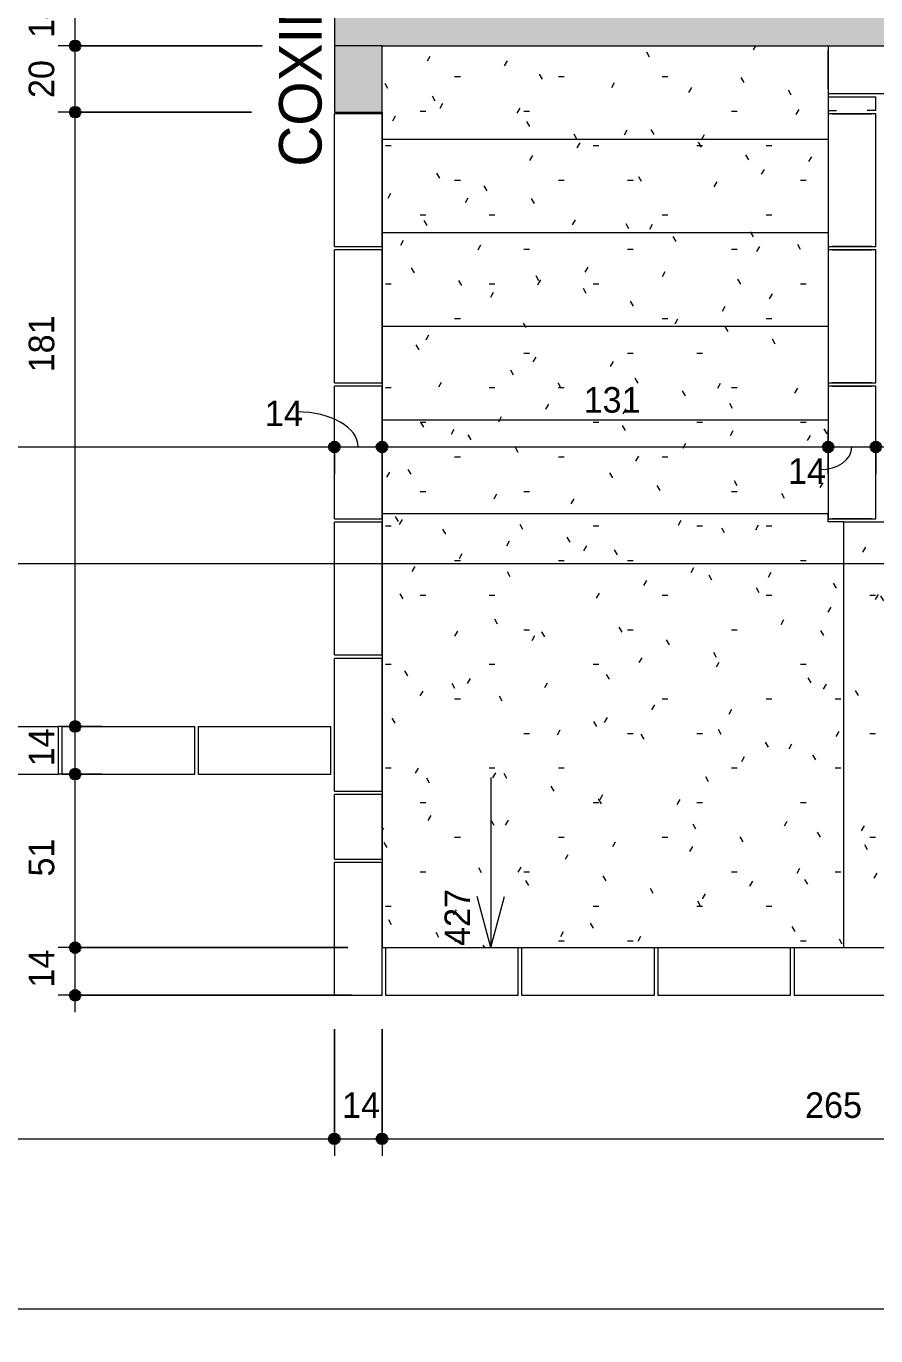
# Model space of a CAD drawing. Header units: centimetres. Extents: x 170 to 15941, y -2277 to 8860.
# Drawn here: x 7135 to 7384.5, y -674.8 to -290 of the extents above; entities that cross this region are included whole.
import ezdxf

# ---------------------------------------------------------------- set-up
doc = ezdxf.new("R2010")
doc.units = ezdxf.units.CM
doc.linetypes.add('Projeção', pattern=[0.396875, 0.238125, -0.15875])
for name, color, linetype, lineweight, true_color in [('A-ANNO-DIMS-1', 1, 'Continuous', 9, 0xff0000), ('A-DETL-GENF-1', 8, 'Continuous', 9, 0x808080), ('A-DETL-GENF-2', 9, 'Continuous', 9, 0xc0c0c0)]:
    doc.layers.add(name, color=color, linetype=linetype, lineweight=lineweight, true_color=true_color)
for name, color, linetype, lineweight in [('A-ANNO-DIMS-50', 7, 'Continuous', 9), ('A-DETL-THIN', 7, 'Continuous', 9), ('G-ANNO-SYMB', 7, 'Continuous', 9), ('G-ANNO-TEXT', 7, 'Continuous', 9), ('S-BEAM', 7, 'Continuous', 9), ('S-BEAM-1', 7, 'Continuous', 13), ('S-STRS', 7, 'Continuous', 9), ('S-STRS-1', 7, 'Projeção', 9)]:
    doc.layers.add(name, color=color, linetype=linetype, lineweight=lineweight)
doc.styles.add('Bahnschrift_2', font='', dxfattribs={"height": 12.5})
doc.styles.add('Bahnschrift_7', font='', dxfattribs={"height": 7.5})
doc.styles.get('Bahnschrift_2').set_extended_font_data('Bahnschrift')
doc.styles.get('Bahnschrift_7').set_extended_font_data('Bahnschrift')
doc.dimstyles.new('COTA_ACUMULADA_1', dxfattribs={"dimscale": 30.48, "dimtxt": 8.33133, "dimasz": 0.049213, "dimexe": 0, "dimexo": 0.0625, "dimgap": 0.131234, "dimtad": 0, "dimjust": 2, "dimdec": 0, "dimzin": 0, "dimdsep": 46, "dimtxsty": 'Bahnschrift_7', "dimblk1": 'NONE', "dimblk2": 'OPEN30', "dimsah": 1, "dimcen": 0.09, "dimse1": 1, "dimsd1": 1, "dimazin": 0, "dimtfac": 1, "dimtdec": 4, "dimtix": 1, "dimtmove": 2, "dimatfit": 3, "dimfxl": 0, "dimfxlon": 1, "dimtvp": 1, "dimtolj": 1, "dimtzin": 0, "dimarcsym": 2})
doc.dimstyles.new('COTA_LINEAR', dxfattribs={"dimscale": 30.48, "dimtxt": 8.33133, "dimasz": 0.393701, "dimexe": 0.164042, "dimexo": 0.328084, "dimgap": 0.131234, "dimtad": 1, "dimdec": 0, "dimzin": 0, "dimdsep": 46, "dimtxsty": 'Bahnschrift_7', "dimblk1": 'DOTSMALL', "dimblk2": 'DOTSMALL', "dimsah": 1, "dimcen": 0.09, "dimdle": 0.164042, "dimazin": 0, "dimtfac": 1, "dimtdec": 4, "dimtix": 1, "dimtmove": 0, "dimatfit": 3, "dimfxl": 1, "dimtvp": 1, "dimtolj": 1, "dimtzin": 0, "dimarcsym": 2})
doc.dimstyles.new('COTA_LINEAR_1', dxfattribs={"dimscale": 30.48, "dimtxt": 8.33133, "dimasz": 0.393701, "dimexe": 0.164042, "dimexo": 0.328084, "dimgap": 0.131234, "dimtad": 1, "dimdec": 0, "dimzin": 0, "dimdsep": 46, "dimtxsty": 'Bahnschrift_7', "dimblk1": 'DOTSMALL', "dimblk2": 'DOTSMALL', "dimsah": 1, "dimcen": 0.09, "dimdle": 0.164042, "dimazin": 0, "dimtfac": 1, "dimtdec": 4, "dimtix": 1, "dimtmove": 1, "dimatfit": 3, "dimfxl": 1, "dimtvp": 1, "dimtolj": 1, "dimtzin": 0, "dimarcsym": 2})
doc.dimstyles.new('COTA_LINEAR_2', dxfattribs={"dimscale": 30.48, "dimtxt": 8.33133, "dimasz": 0.393701, "dimexe": 0.164042, "dimexo": 0.328084, "dimgap": 0.131234, "dimtad": 1, "dimdec": 0, "dimzin": 0, "dimdsep": 46, "dimtxsty": 'Bahnschrift_7', "dimblk1": 'DOTSMALL', "dimblk2": 'DOTSMALL', "dimsah": 1, "dimcen": 0.09, "dimdle": 0.164042, "dimazin": 0, "dimtfac": 1, "dimtdec": 4, "dimtix": 1, "dimtmove": 2, "dimatfit": 3, "dimfxl": 1, "dimtvp": 1, "dimtolj": 1, "dimtzin": 0, "dimarcsym": 2})
pattern_1 = [(0, (7138.892, 0), (40.64, 10.16), [1.676, -28.804, 1.676, -28.804, -162.56]), (0, (7138.892, 0), (40.64, 10.16), [-60.96, 1.676, -59.284, 1.676, -28.804, -71.12]), (0, (7138.892, 0), (40.64, 10.16), [-152.4, 1.676, -18.644, 1.676, -49.124]), (120, (7154.132, 5.08), (-29.11882, 30.11527), [1.676, -28.804, 1.676, -28.804, -162.56]), (120, (7154.132, 5.08), (-29.11882, 30.11527), [-60.96, 1.676, -59.284, 1.676, -28.804, -71.12]), (120, (7154.132, 5.08), (-29.11882, 30.11527), [-152.4, 1.676, -18.644, 1.676, -49.124]), (240, (7159.212, 25.4), (-11.52118, -40.27527), [1.676, -28.804, 1.676, -28.804, -162.56]), (240, (7159.212, 25.4), (-11.52118, -40.27527), [-60.96, 1.676, -59.284, 1.676, -28.804, -71.12]), (240, (7159.212, 25.4), (-11.52118, -40.27527), [-152.4, 1.676, -18.644, 1.676, -49.124])]

# ---------------------------------------------------------------- blocks, each defined once
blk = doc.blocks.new('LEONE - BLOCO VEDAÇÃO 14X39X19 - LEONE - BLOCO VEDAÇÃO 14X39X19-2827593-FORMA DA COBERTURA')
at = {"layer": 'S-BEAM-1'}
for p, q in [((-19.5, 7), (-19.5, -7)), ((19.5, 7), (-19.5, 7)), ((-19.5, 7), (-19.5, -7)), ((-19.5, -5.75), (-19.5, 5.75)), ((19.5, -7), (19.5, 7)), ((19.5, -7), (19.5, 7)), ((19.5, 5.75), (19.5, -5.75)), ((-19.5, -7), (19.5, -7))]:
    blk.add_line(p, q, dxfattribs=at)
blk = doc.blocks.new('LEONE - BLOCO VEDAÇÃO 14x04x19 - LEONE - BLOCO VEDAÇÃO 14x04x19-2838453-FORMA DA COBERTURA')
at = {"layer": 'S-BEAM-1'}
for p, q in [((1.5, 7), (-2.5, 7)), ((-2.5, -7), (-2.5, 7)), ((1.5, 7), (1.5, 4.5)), ((-2.5, -7), (1.5, -7)), ((1.5, -7), (1.5, -4.5))]:
    blk.add_line(p, q, dxfattribs=at)
blk = doc.blocks.new('LEONE - BLOCO VEDAÇÃO 14X39X19 - LEONE - BLOCO VEDAÇÃO 14X39X19-V6-FORMA DA COBERTURA')
at = {"layer": 'S-BEAM-1'}
for p, q in [((-19.5, 7), (-19.5, -7)), ((-19.5, 7), (-19.5, -7)), ((-19.5, -5.75), (-19.5, 5.75)), ((19.5, -7), (19.5, 7)), ((19.5, -7), (19.5, 7)), ((19.5, 5.75), (19.5, -5.75)), ((-19.5, -7), (19.5, -7))]:
    blk.add_line(p, q, dxfattribs=at)
blk = doc.blocks.new('LEONE - BLOCO CANALETA 14X39X2 - LEONE - BLOCO CANALETA 14X39X19-2679375-FORMA DA COBERTURA')
at = {"layer": 'S-BEAM-1'}
for p, q in [((-19.5, 7), (19.5, 7)), ((-19.5, 7), (-19.5, -7)), ((19.5, -7), (19.5, 7)), ((-19.5, -7), (19.5, -7))]:
    blk.add_line(p, q, dxfattribs=at)
blk = doc.blocks.new('LEONE - BLOCO CANALETA 14X19X19 - LEONE - BLOCO CANALETA 14X19X19-561206-FORMA DA COBERTURA')
at = {"layer": 'S-BEAM-1'}
for p, q in [((-9.5, 7), (9.5, 7)), ((-9.5, 7), (-9.5, -7)), ((9.5, -7), (9.5, 7)), ((-9.5, -7), (9.5, -7))]:
    blk.add_line(p, q, dxfattribs=at)
blk = doc.blocks.new('LEONE - BLOCO CANALETA 14X39X1 - LEONE - BLOCO CANALETA 14X39X19-2457813-FORMA DA COBERTURA')
at = {"layer": 'S-BEAM-1'}
for p, q in [((-19.5, 7), (19.5, 7)), ((-19.5, 7), (-19.5, -7)), ((19.5, -7), (19.5, 7)), ((-19.5, -7), (19.5, -7))]:
    blk.add_line(p, q, dxfattribs=at)
blk = doc.blocks.new('DIMBLOCK44-FORMA DA COBERTURA')
at = {"layer": 'A-ANNO-DIMS-50', "lineweight": 35, "true_color": 0xff0000}
h = blk.add_hatch(color=1, dxfattribs=at)
edge = h.paths.add_edge_path()
edge.add_arc((6984.52, -616.94), 1.5, 0, 360)
h = blk.add_hatch(color=1, dxfattribs=at)
edge = h.paths.add_edge_path()
edge.add_arc((7225.52, -616.94), 1.5, 0, 360)
at = {"layer": 'A-ANNO-DIMS-50', "color": 1, "true_color": 0xff0000}
for p, q in [((6984.52, -504.76), (6984.52, -621.94)), ((6984.52, -616.94), (6984.52, -504.76)), ((7225.52, -584.76), (7225.52, -621.94)), ((7225.52, -616.94), (7225.52, -584.76)), ((6984.52, -616.94), (7225.52, -616.94))]:
    blk.add_line(p, q, dxfattribs=at)
at = {"layer": 'A-ANNO-DIMS-50', "color": 1, "lineweight": 35, "true_color": 0xff0000}
for centre in [(6984.52, -616.94), (7225.52, -616.94)]:
    blk.add_circle(centre, 1.5, dxfattribs=at)
at = {"layer": 'A-ANNO-DIMS-50', "color": 0, "insert": (7097.57, -603.29), "char_height": 7.5, "width": 17.8745, "attachment_point": 1, "line_spacing_factor": 1.009858, "style": 'Bahnschrift_7'}
blk.add_mtext('241', dxfattribs=at)
blk = doc.blocks.new('_DotSmall')
at = {"color": 0, "linetype": 'ByBlock', "const_width": 0.5}
blk.add_lwpolyline([(-0.0625, 0, 1), (0.0625, 0, 1)], format="xyb", close=True, dxfattribs=at)
blk = doc.blocks.new('DIMBLOCK45-FORMA DA COBERTURA')
at = {"layer": 'A-ANNO-DIMS-50', "lineweight": 35, "true_color": 0xff0000}
h = blk.add_hatch(color=1, dxfattribs=at)
edge = h.paths.add_edge_path()
edge.add_arc((7225.52, -616.94), 1.5, 0, 360)
h = blk.add_hatch(color=1, dxfattribs=at)
edge = h.paths.add_edge_path()
edge.add_arc((7239.52, -616.94), 1.5, 0, 360)
at = {"layer": 'A-ANNO-DIMS-50', "color": 1, "true_color": 0xff0000}
for p, q in [((7225.52, -584.76), (7225.52, -621.94)), ((7225.52, -616.94), (7225.52, -584.76)), ((7239.52, -584.76), (7239.52, -621.94)), ((7239.52, -616.94), (7239.52, -584.76)), ((7225.52, -616.94), (7239.52, -616.94))]:
    blk.add_line(p, q, dxfattribs=at)
at = {"layer": 'A-ANNO-DIMS-50', "color": 1, "lineweight": 35, "true_color": 0xff0000}
for centre in [(7225.52, -616.94), (7239.52, -616.94)]:
    blk.add_circle(centre, 1.5, dxfattribs=at)
at = {"layer": 'A-ANNO-DIMS-50', "color": 0, "insert": (7227.79, -603.29), "char_height": 7.5, "width": 11.3609, "attachment_point": 1, "line_spacing_factor": 1.009858, "style": 'Bahnschrift_7'}
blk.add_mtext('14', dxfattribs=at)
blk = doc.blocks.new('DIMBLOCK46-FORMA DA COBERTURA')
at = {"layer": 'A-ANNO-DIMS-50', "lineweight": 35, "true_color": 0xff0000}
h = blk.add_hatch(color=1, dxfattribs=at)
edge = h.paths.add_edge_path()
edge.add_arc((7239.52, -616.94), 1.5, 0, 360)
h = blk.add_hatch(color=1, dxfattribs=at)
edge = h.paths.add_edge_path()
edge.add_arc((7504.52, -616.94), 1.5, 0, 360)
at = {"layer": 'A-ANNO-DIMS-50', "color": 1, "true_color": 0xff0000}
for p, q in [((7239.52, -584.76), (7239.52, -621.94)), ((7239.52, -616.94), (7239.52, -584.76)), ((7504.52, -624.82), (7504.52, -611.94)), ((7239.52, -616.94), (7504.52, -616.94)), ((7504.52, -616.94), (7504.52, -624.82))]:
    blk.add_line(p, q, dxfattribs=at)
at = {"layer": 'A-ANNO-DIMS-50', "color": 1, "lineweight": 35, "true_color": 0xff0000}
for centre in [(7239.52, -616.94), (7504.52, -616.94)]:
    blk.add_circle(centre, 1.5, dxfattribs=at)
at = {"layer": 'A-ANNO-DIMS-50', "color": 0, "insert": (7363.75, -603.29), "char_height": 7.5, "width": 19.8437, "attachment_point": 1, "line_spacing_factor": 1.009858, "style": 'Bahnschrift_7'}
blk.add_mtext('265', dxfattribs=at)
blk = doc.blocks.new('DIMBLOCK54-FORMA DA COBERTURA')
at = {"layer": 'A-ANNO-DIMS-50', "lineweight": 35, "true_color": 0xff0000}
h = blk.add_hatch(color=1, dxfattribs=at)
edge = h.paths.add_edge_path()
edge.add_arc((6625.52, -666.94), 1.5, 0, 360)
h = blk.add_hatch(color=1, dxfattribs=at)
edge = h.paths.add_edge_path()
edge.add_arc((7504.52, -666.94), 1.5, 0, 360)
at = {"layer": 'A-ANNO-DIMS-50', "color": 1, "true_color": 0xff0000}
for p, q in [((6625.52, -674.82), (6625.52, -661.94)), ((7504.52, -674.82), (7504.52, -661.94)), ((6625.52, -666.94), (7504.52, -666.94)), ((6625.52, -666.94), (6625.52, -674.82)), ((7504.52, -666.94), (7504.52, -674.82))]:
    blk.add_line(p, q, dxfattribs=at)
at = {"layer": 'A-ANNO-DIMS-50', "color": 1, "lineweight": 35, "true_color": 0xff0000}
for centre in [(6625.52, -666.94), (7504.52, -666.94)]:
    blk.add_circle(centre, 1.5, dxfattribs=at)
at = {"layer": 'A-ANNO-DIMS-50', "color": 0, "insert": (7056.69, -653.29), "char_height": 7.5, "width": 19.9952, "attachment_point": 1, "line_spacing_factor": 1.009858, "style": 'Bahnschrift_7'}
blk.add_mtext('879', dxfattribs=at)
blk = doc.blocks.new('DIMBLOCK166-FORMA DA COBERTURA')
at = {"layer": 'A-ANNO-DIMS-50', "lineweight": 35, "true_color": 0xff0000}
h = blk.add_hatch(color=1, dxfattribs=at)
edge = h.paths.add_edge_path()
edge.add_arc((6984.52, -413.65), 1.5, 0, 360)
h = blk.add_hatch(color=1, dxfattribs=at)
edge = h.paths.add_edge_path()
edge.add_arc((7225.52, -413.65), 1.5, 0, 360)
at = {"layer": 'A-ANNO-DIMS-50', "color": 1, "true_color": 0xff0000}
for p, q in [((6984.52, -421.53), (6984.52, -408.65)), ((7225.52, -421.53), (7225.52, -408.65)), ((6984.52, -413.65), (7225.52, -413.65)), ((6984.52, -413.65), (6984.52, -421.53)), ((7225.52, -413.65), (7225.52, -421.53))]:
    blk.add_line(p, q, dxfattribs=at)
at = {"layer": 'A-ANNO-DIMS-50', "color": 1, "lineweight": 35, "true_color": 0xff0000}
for centre in [(6984.52, -413.65), (7225.52, -413.65)]:
    blk.add_circle(centre, 1.5, dxfattribs=at)
at = {"layer": 'A-ANNO-DIMS-50', "color": 0, "insert": (7091.98, -400.01), "char_height": 7.5, "width": 17.8745, "attachment_point": 1, "line_spacing_factor": 1.009858, "style": 'Bahnschrift_7'}
blk.add_mtext('241', dxfattribs=at)
blk = doc.blocks.new('DIMBLOCK167-FORMA DA COBERTURA')
at = {"layer": 'A-ANNO-DIMS-50', "lineweight": 35, "true_color": 0xff0000}
h = blk.add_hatch(color=1, dxfattribs=at)
edge = h.paths.add_edge_path()
edge.add_arc((7225.52, -413.65), 1.5, 0, 360)
h = blk.add_hatch(color=1, dxfattribs=at)
edge = h.paths.add_edge_path()
edge.add_arc((7239.52, -413.65), 1.5, 0, 360)
at = {"layer": 'A-ANNO-DIMS-50', "color": 1, "true_color": 0xff0000}
for p, q in [((7225.52, -421.53), (7225.52, -408.65)), ((7239.52, -421.53), (7239.52, -408.65)), ((7225.52, -413.65), (7239.52, -413.65)), ((7225.52, -413.65), (7225.52, -421.53)), ((7239.52, -413.65), (7239.52, -421.53))]:
    blk.add_line(p, q, dxfattribs=at)
at = {"layer": 'A-ANNO-DIMS-50', "color": 1, "lineweight": 35, "true_color": 0xff0000}
for centre in [(7225.52, -413.65), (7239.52, -413.65)]:
    blk.add_circle(centre, 1.5, dxfattribs=at)
at = {"layer": 'A-ANNO-DIMS-50', "color": 1, "true_color": 0xff0000}
blk.add_ellipse((7214.57, -413.65), major_axis=(17.95, 0), ratio=0.574499, start_param=0, end_param=1.570796, dxfattribs=at)
at = {"layer": 'A-ANNO-DIMS-50', "color": 0, "insert": (7205.11, -400.01), "char_height": 7.5, "width": 11.3609, "attachment_point": 1, "line_spacing_factor": 1.009858, "style": 'Bahnschrift_7'}
blk.add_mtext('14', dxfattribs=at)
blk = doc.blocks.new('DIMBLOCK168-FORMA DA COBERTURA')
at = {"layer": 'A-ANNO-DIMS-50', "lineweight": 35, "true_color": 0xff0000}
h = blk.add_hatch(color=1, dxfattribs=at)
edge = h.paths.add_edge_path()
edge.add_arc((7239.52, -413.65), 1.5, 0, 360)
h = blk.add_hatch(color=1, dxfattribs=at)
edge = h.paths.add_edge_path()
edge.add_arc((7370.52, -413.65), 1.5, 0, 360)
at = {"layer": 'A-ANNO-DIMS-50', "color": 1, "true_color": 0xff0000}
for p, q in [((7239.52, -421.53), (7239.52, -408.65)), ((7370.52, -421.53), (7370.52, -408.65)), ((7239.52, -413.65), (7370.52, -413.65)), ((7239.52, -413.65), (7239.52, -421.53)), ((7370.52, -413.65), (7370.52, -421.53))]:
    blk.add_line(p, q, dxfattribs=at)
at = {"layer": 'A-ANNO-DIMS-50', "color": 1, "lineweight": 35, "true_color": 0xff0000}
for centre in [(7239.52, -413.65), (7370.52, -413.65)]:
    blk.add_circle(centre, 1.5, dxfattribs=at)
at = {"layer": 'A-ANNO-DIMS-50', "color": 0, "insert": (7298.71, -396.05), "char_height": 7.5, "width": 15.1479, "attachment_point": 1, "line_spacing_factor": 1.009858, "style": 'Bahnschrift_7'}
blk.add_mtext('131', dxfattribs=at)
blk = doc.blocks.new('DIMBLOCK169-FORMA DA COBERTURA')
at = {"layer": 'A-ANNO-DIMS-50', "lineweight": 35, "true_color": 0xff0000}
h = blk.add_hatch(color=1, dxfattribs=at)
edge = h.paths.add_edge_path()
edge.add_arc((7370.52, -413.65), 1.5, 0, 360)
h = blk.add_hatch(color=1, dxfattribs=at)
edge = h.paths.add_edge_path()
edge.add_arc((7384.52, -413.65), 1.5, 0, 360)
at = {"layer": 'A-ANNO-DIMS-50', "color": 1, "true_color": 0xff0000}
for p, q in [((7370.52, -421.53), (7370.52, -408.65)), ((7384.52, -421.53), (7384.52, -408.65)), ((7370.52, -413.65), (7384.52, -413.65)), ((7370.52, -413.65), (7370.52, -421.53)), ((7384.52, -413.65), (7384.52, -421.53))]:
    blk.add_line(p, q, dxfattribs=at)
at = {"layer": 'A-ANNO-DIMS-50', "color": 1, "lineweight": 35, "true_color": 0xff0000}
for centre in [(7370.52, -413.65), (7384.52, -413.65)]:
    blk.add_circle(centre, 1.5, dxfattribs=at)
at = {"layer": 'A-ANNO-DIMS-50', "color": 1, "true_color": 0xff0000}
blk.add_ellipse((7368.19, -413.65), major_axis=(9.33, 0), ratio=0.713854, start_param=4.712389, end_param=6.283185, dxfattribs=at)
at = {"layer": 'A-ANNO-DIMS-50', "color": 0, "insert": (7358.72, -416.98), "char_height": 7.5, "width": 11.3609, "attachment_point": 1, "line_spacing_factor": 1.009858, "style": 'Bahnschrift_7'}
blk.add_mtext('14', dxfattribs=at)
blk = doc.blocks.new('DIMBLOCK170-FORMA DA COBERTURA')
at = {"layer": 'A-ANNO-DIMS-50', "lineweight": 35, "true_color": 0xff0000}
h = blk.add_hatch(color=1, dxfattribs=at)
edge = h.paths.add_edge_path()
edge.add_arc((7384.52, -413.65), 1.5, 0, 360)
h = blk.add_hatch(color=1, dxfattribs=at)
edge = h.paths.add_edge_path()
edge.add_arc((7415.52, -413.65), 1.5, 0, 360)
at = {"layer": 'A-ANNO-DIMS-50', "color": 1, "true_color": 0xff0000}
for p, q in [((7384.52, -421.53), (7384.52, -408.65)), ((7415.52, -421.53), (7415.52, -408.65)), ((7384.52, -413.65), (7415.52, -413.65)), ((7384.52, -413.65), (7384.52, -421.53)), ((7415.52, -413.65), (7415.52, -421.53))]:
    blk.add_line(p, q, dxfattribs=at)
at = {"layer": 'A-ANNO-DIMS-50', "color": 1, "lineweight": 35, "true_color": 0xff0000}
for centre in [(7384.52, -413.65), (7415.52, -413.65)]:
    blk.add_circle(centre, 1.5, dxfattribs=at)
at = {"layer": 'A-ANNO-DIMS-50', "color": 0, "insert": (7395.48, -400.01), "char_height": 7.5, "width": 10.9065, "attachment_point": 1, "line_spacing_factor": 1.009858, "style": 'Bahnschrift_7'}
blk.add_mtext('31', dxfattribs=at)
blk = doc.blocks.new('DIMBLOCK215-FORMA DA COBERTURA')
at = {"layer": 'A-ANNO-DIMS-50', "lineweight": 35, "true_color": 0xff0000}
h = blk.add_hatch(color=1, dxfattribs=at)
edge = h.paths.add_edge_path()
edge.add_arc((7149.4, -560.76), 1.5, 0, 360)
h = blk.add_hatch(color=1, dxfattribs=at)
edge = h.paths.add_edge_path()
edge.add_arc((7149.4, -574.76), 1.5, 0, 360)
at = {"layer": 'A-ANNO-DIMS-50', "color": 1, "true_color": 0xff0000}
for p, q in [((7229.52, -560.76), (7144.4, -560.76)), ((7149.4, -579.76), (7149.4, -560.76)), ((7149.4, -560.76), (7229.52, -560.76)), ((7230.52, -574.76), (7144.4, -574.76)), ((7149.4, -574.76), (7230.52, -574.76))]:
    blk.add_line(p, q, dxfattribs=at)
at = {"layer": 'A-ANNO-DIMS-50', "color": 1, "lineweight": 35, "true_color": 0xff0000}
for centre in [(7149.4, -560.76), (7149.4, -574.76)]:
    blk.add_circle(centre, 1.5, dxfattribs=at)
at = {"layer": 'A-ANNO-DIMS-50', "color": 0, "insert": (7135.75, -572.49), "char_height": 7.5, "width": 11.3609, "attachment_point": 1, "rotation": 90, "line_spacing_factor": 1.009858, "style": 'Bahnschrift_7'}
blk.add_mtext('14', dxfattribs=at)
blk = doc.blocks.new('DIMBLOCK216-FORMA DA COBERTURA')
at = {"layer": 'A-ANNO-DIMS-50', "lineweight": 35, "true_color": 0xff0000}
h = blk.add_hatch(color=1, dxfattribs=at)
edge = h.paths.add_edge_path()
edge.add_arc((7149.4, -509.76), 1.5, 0, 360)
h = blk.add_hatch(color=1, dxfattribs=at)
edge = h.paths.add_edge_path()
edge.add_arc((7149.4, -560.76), 1.5, 0, 360)
at = {"layer": 'A-ANNO-DIMS-50', "color": 1, "true_color": 0xff0000}
for p, q in [((7157.28, -509.76), (7144.4, -509.76)), ((7149.4, -560.76), (7149.4, -509.76)), ((7149.4, -509.76), (7157.28, -509.76)), ((7229.52, -560.76), (7144.4, -560.76)), ((7149.4, -560.76), (7229.52, -560.76))]:
    blk.add_line(p, q, dxfattribs=at)
at = {"layer": 'A-ANNO-DIMS-50', "color": 1, "lineweight": 35, "true_color": 0xff0000}
for centre in [(7149.4, -509.76), (7149.4, -560.76)]:
    blk.add_circle(centre, 1.5, dxfattribs=at)
at = {"layer": 'A-ANNO-DIMS-50', "color": 0, "insert": (7135.75, -539.86), "char_height": 7.5, "width": 11.0579, "attachment_point": 1, "rotation": 90, "line_spacing_factor": 1.009858, "style": 'Bahnschrift_7'}
blk.add_mtext('51', dxfattribs=at)
blk = doc.blocks.new('DIMBLOCK217-FORMA DA COBERTURA')
at = {"layer": 'A-ANNO-DIMS-50', "lineweight": 35, "true_color": 0xff0000}
h = blk.add_hatch(color=1, dxfattribs=at)
edge = h.paths.add_edge_path()
edge.add_arc((7149.4, -495.76), 1.5, 0, 360)
h = blk.add_hatch(color=1, dxfattribs=at)
edge = h.paths.add_edge_path()
edge.add_arc((7149.4, -509.76), 1.5, 0, 360)
at = {"layer": 'A-ANNO-DIMS-50', "color": 1, "true_color": 0xff0000}
for p, q in [((7157.28, -495.76), (7144.4, -495.76)), ((7149.4, -509.76), (7149.4, -495.76)), ((7149.4, -495.76), (7157.28, -495.76)), ((7157.28, -509.76), (7144.4, -509.76)), ((7149.4, -509.76), (7157.28, -509.76))]:
    blk.add_line(p, q, dxfattribs=at)
at = {"layer": 'A-ANNO-DIMS-50', "color": 1, "lineweight": 35, "true_color": 0xff0000}
for centre in [(7149.4, -495.76), (7149.4, -509.76)]:
    blk.add_circle(centre, 1.5, dxfattribs=at)
at = {"layer": 'A-ANNO-DIMS-50', "color": 0, "insert": (7135.75, -507.49), "char_height": 7.5, "width": 11.3609, "attachment_point": 1, "rotation": 90, "line_spacing_factor": 1.009858, "style": 'Bahnschrift_7'}
blk.add_mtext('14', dxfattribs=at)
blk = doc.blocks.new('DIMBLOCK218-FORMA DA COBERTURA')
at = {"layer": 'A-ANNO-DIMS-50', "lineweight": 35, "true_color": 0xff0000}
h = blk.add_hatch(color=1, dxfattribs=at)
edge = h.paths.add_edge_path()
edge.add_arc((7149.4, -315.26), 1.5, 0, 360)
h = blk.add_hatch(color=1, dxfattribs=at)
edge = h.paths.add_edge_path()
edge.add_arc((7149.4, -495.76), 1.5, 0, 360)
at = {"layer": 'A-ANNO-DIMS-50', "color": 1, "true_color": 0xff0000}
for p, q in [((7201.17, -315.26), (7144.4, -315.26)), ((7149.4, -495.76), (7149.4, -315.26)), ((7149.4, -315.26), (7201.17, -315.26)), ((7157.28, -495.76), (7144.4, -495.76)), ((7149.4, -495.76), (7157.28, -495.76))]:
    blk.add_line(p, q, dxfattribs=at)
at = {"layer": 'A-ANNO-DIMS-50', "color": 1, "lineweight": 35, "true_color": 0xff0000}
for centre in [(7149.4, -315.26), (7149.4, -495.76)]:
    blk.add_circle(centre, 1.5, dxfattribs=at)
at = {"layer": 'A-ANNO-DIMS-50', "color": 0, "insert": (7135.75, -391.72), "char_height": 7.5, "width": 15.6023, "attachment_point": 1, "rotation": 90, "line_spacing_factor": 1.009858, "style": 'Bahnschrift_7'}
blk.add_mtext('181', dxfattribs=at)
blk = doc.blocks.new('DIMBLOCK219-FORMA DA COBERTURA')
at = {"layer": 'A-ANNO-DIMS-50', "lineweight": 35, "true_color": 0xff0000}
h = blk.add_hatch(color=1, dxfattribs=at)
edge = h.paths.add_edge_path()
edge.add_arc((7149.4, -295.76), 1.5, 0, 360)
h = blk.add_hatch(color=1, dxfattribs=at)
edge = h.paths.add_edge_path()
edge.add_arc((7149.4, -315.26), 1.5, 0, 360)
at = {"layer": 'A-ANNO-DIMS-50', "color": 1, "true_color": 0xff0000}
for p, q in [((7204.27, -295.76), (7144.4, -295.76)), ((7149.4, -315.26), (7149.4, -295.76)), ((7149.4, -295.76), (7204.27, -295.76)), ((7201.17, -315.26), (7144.4, -315.26)), ((7149.4, -315.26), (7201.17, -315.26))]:
    blk.add_line(p, q, dxfattribs=at)
at = {"layer": 'A-ANNO-DIMS-50', "color": 1, "lineweight": 35, "true_color": 0xff0000}
for centre in [(7149.4, -295.76), (7149.4, -315.26)]:
    blk.add_circle(centre, 1.5, dxfattribs=at)
at = {"layer": 'A-ANNO-DIMS-50', "color": 0, "insert": (7135.75, -311.12), "char_height": 7.5, "width": 13.4816, "attachment_point": 1, "rotation": 90, "line_spacing_factor": 1.009858, "style": 'Bahnschrift_7'}
blk.add_mtext('20', dxfattribs=at)
blk = doc.blocks.new('DIMBLOCK220-FORMA DA COBERTURA')
at = {"layer": 'A-ANNO-DIMS-50', "lineweight": 35, "true_color": 0xff0000}
h = blk.add_hatch(color=1, dxfattribs=at)
edge = h.paths.add_edge_path()
edge.add_arc((7149.4, -281.76), 1.5, 0, 360)
h = blk.add_hatch(color=1, dxfattribs=at)
edge = h.paths.add_edge_path()
edge.add_arc((7149.4, -295.76), 1.5, 0, 360)
at = {"layer": 'A-ANNO-DIMS-50', "color": 1, "true_color": 0xff0000}
for p, q in [((7204.27, -281.76), (7144.4, -281.76)), ((7149.4, -295.76), (7149.4, -281.76)), ((7149.4, -281.76), (7204.27, -281.76)), ((7204.27, -295.76), (7144.4, -295.76)), ((7149.4, -295.76), (7204.27, -295.76))]:
    blk.add_line(p, q, dxfattribs=at)
at = {"layer": 'A-ANNO-DIMS-50', "color": 1, "lineweight": 35, "true_color": 0xff0000}
for centre in [(7149.4, -281.76), (7149.4, -295.76)]:
    blk.add_circle(centre, 1.5, dxfattribs=at)
at = {"layer": 'A-ANNO-DIMS-50', "color": 0, "insert": (7135.75, -293.49), "char_height": 7.5, "width": 11.3609, "attachment_point": 1, "rotation": 90, "line_spacing_factor": 1.009858, "style": 'Bahnschrift_7'}
blk.add_mtext('14', dxfattribs=at)
blk = doc.blocks.new('DIMBLOCK369-FORMA DA COBERTURA')
at = {"layer": 'A-ANNO-DIMS-50', "color": 1, "true_color": 0xff0000}
for p, q in [((7271.51, -510.76), (7271.51, -560.76)), ((7271.51, -560.76), (7267.5, -545.76)), ((7271.51, -560.76), (7275.53, -545.76)), ((7271.51, -560.76), (7271.51, -560.76)), ((7271.51, -560.76), (7271.51, -560.76))]:
    blk.add_line(p, q, dxfattribs=at)
at = {"layer": 'A-ANNO-DIMS-50', "color": 0, "insert": (7257.87, -560.26), "char_height": 7.5, "width": 19.9952, "attachment_point": 1, "rotation": 90, "line_spacing_factor": 1.009858, "style": 'Bahnschrift_7'}
blk.add_mtext('427', dxfattribs=at)
blk = doc.blocks.new('_None')
blk = doc.blocks.new('_Open30')
at = {"color": 0, "linetype": 'ByBlock', "lineweight": -2}
for p, q in [((-1, 0.27), (0, 0)), ((0, 0), (-1, -0.27)), ((0, 0), (-1, 0))]:
    blk.add_line(p, q, dxfattribs=at)

msp = doc.modelspace()

# ---------------------------------------------------------------- hatches: boundary and pattern name
at = {"layer": 'A-DETL-GENF-1'}
h = msp.add_hatch(color=256, dxfattribs=at)
h.paths.add_polyline_path([(7806.91, -509.76), (7999.52, -509.76), (7999.52, -495.76), (7560.52, -495.76), (7560.52, -509.76), (7574.52, -509.76)])
h.paths.add_polyline_path([(6130.52, -509.76), (6984.52, -509.76), (6984.52, -495.76), (6130.52, -495.76)])
h.paths.add_polyline_path([(6970.52, -374.76), (6984.52, -374.76), (6984.52, -360.76), (6130.52, -360.76), (6130.52, -374.76), (6569.52, -374.76)])
h.paths.add_polyline_path([(7806.91, -374.76), (7999.52, -374.76), (7999.52, -360.76), (7560.52, -360.76), (7560.52, -374.76), (7574.52, -374.76)])
h.paths.add_polyline_path([(7574.52, -295.76), (7574.52, -281.76), (7225.52, -281.76), (7225.52, -295.76), (7560.52, -295.76)])
h.paths.add_polyline_path([(7574.52, 25.24), (7574.52, 39.24), (7365.52, 39.24), (7365.52, 25.24), (7370.52, 25.24)])
h.paths.add_polyline_path([(7560.52, 655.24), (7999.52, 655.24), (7999.52, 669.24), (7560.52, 669.24)])
h.paths.add_polyline_path([(6144.52, 655.24), (6994.52, 655.24), (6994.52, 669.24), (6130.52, 669.24), (6130.52, 655.24)])
h.paths.add_polyline_path([(7985.52, 790.24), (7999.52, 790.24), (7999.52, 804.24), (7560.52, 804.24), (7560.52, 790.24), (7806.91, 790.24)])
h.paths.add_polyline_path([(6130.52, 790.24), (6994.52, 790.24), (6994.52, 804.24), (6130.52, 804.24)])
at = {"layer": 'A-DETL-GENF-2'}
h = msp.add_hatch(color=256, dxfattribs=at)
h.paths.add_polyline_path([(7560.52, -520.76), (7574.52, -520.76), (7574.52, -509.76), (7560.52, -509.76)])
h.paths.add_polyline_path([(6984.52, -495.76), (6984.52, -454.76), (6970.52, -454.76), (6970.52, -495.76)])
h.paths.add_polyline_path([(6144.52, -495.76), (6144.52, -454.76), (6130.52, -454.76), (6130.52, -495.76)])
h.paths.add_polyline_path([(7574.52, -495.76), (7574.52, -374.76), (7560.52, -374.76), (7560.52, -495.76)])
h.paths.add_polyline_path([(7999.52, -495.76), (7999.52, -454.76), (7985.52, -454.76), (7985.52, -495.76)])
h.paths.add_polyline_path([(6984.52, -395.76), (6984.52, -374.76), (6970.52, -374.76), (6970.52, -395.76)])
h.paths.add_polyline_path([(6130.52, -395.76), (6144.52, -395.76), (6144.52, -374.76), (6130.52, -374.76)])
h.paths.add_polyline_path([(7985.52, -395.76), (7999.52, -395.76), (7999.52, -374.76), (7985.52, -374.76)])
h.paths.add_polyline_path([(6130.52, -360.76), (6144.52, -360.76), (6144.52, -339.76), (6130.52, -339.76)])
h.paths.add_polyline_path([(6970.52, -360.76), (6984.52, -360.76), (6984.52, -339.76), (6970.52, -339.76)])
h.paths.add_polyline_path([(7999.52, -360.76), (7999.52, -339.73), (7985.52, -339.73), (7985.52, -360.76)])
h.paths.add_polyline_path([(7560.52, -360.76), (7574.52, -360.76), (7574.52, -295.76), (7560.52, -295.76), (7560.52, -357.84)])
h.paths.add_polyline_path([(7225.52, -315.26), (7239.52, -315.26), (7239.52, -295.76), (7225.52, -295.76), (7225.52, -304.87)])
h.paths.add_polyline_path([(7239.52, -281.76), (7239.52, -235.76), (7225.52, -235.76), (7225.52, -281.76)])
h.paths.add_polyline_path([(7560.52, -281.76), (7574.52, -281.76), (7574.52, -254.76), (7560.52, -254.76)])
h.paths.add_polyline_path([(6130.52, 634.24), (6144.52, 634.24), (6144.52, 655.24), (6130.52, 655.24)])
h.paths.add_polyline_path([(6994.52, 634.24), (6994.52, 655.24), (6980.52, 655.24), (6980.52, 634.24)])
h.paths.add_polyline_path([(6980.52, 669.24), (6994.52, 669.24), (6994.52, 690.24), (6980.52, 690.24)])
h.paths.add_polyline_path([(6130.52, 669.24), (6144.52, 669.24), (6144.52, 690.24), (6130.52, 690.24)])
h.paths.add_polyline_path([(6144.52, 749.24), (6144.52, 790.24), (6130.52, 790.24), (6130.52, 749.24)])
h.paths.add_polyline_path([(6994.52, 749.24), (6994.52, 790.24), (6980.52, 790.24), (6980.52, 749.24)])
h.paths.add_polyline_path([(7574.52, 749.24), (7574.52, 790.24), (7560.52, 790.24), (7560.52, 749.24)])
h.paths.add_polyline_path([(7999.52, 749.24), (7999.52, 790.24), (7985.52, 790.24), (7985.52, 749.24)])
at = {"layer": 'S-STRS'}
h = msp.add_hatch(dxfattribs=at)
h.set_pattern_fill('FP_2', color=256, style=0, pattern_type=2)
h.set_pattern_definition(pattern_1)
h.paths.add_polyline_path([(7370.52, -323.26), (7370.52, -295.76), (7239.52, -295.76), (7239.52, -323.26)])
h = msp.add_hatch(dxfattribs=at)
h.set_pattern_fill('FP_2', color=256, style=0, pattern_type=2)
h.set_pattern_definition(pattern_1)
h.paths.add_polyline_path([(7370.52, -350.76), (7370.52, -323.26), (7239.52, -323.26), (7239.52, -350.76)])
h = msp.add_hatch(dxfattribs=at)
h.set_pattern_fill('FP_2', color=256, style=0, pattern_type=2)
h.set_pattern_definition(pattern_1)
h.paths.add_polyline_path([(7370.52, -378.26), (7370.52, -350.76), (7239.52, -350.76), (7239.52, -378.26)])
h = msp.add_hatch(dxfattribs=at)
h.set_pattern_fill('FP_3', color=256, style=0, pattern_type=2)
h.set_pattern_definition(pattern_1)
h.paths.add_polyline_path([(7370.52, -405.76), (7370.52, -378.26), (7239.52, -378.26), (7239.52, -405.76)])
h = msp.add_hatch(dxfattribs=at)
h.set_pattern_fill('FP_3', color=256, style=0, pattern_type=2)
h.set_pattern_definition(pattern_1)
h.paths.add_polyline_path([(7370.52, -433.26), (7370.52, -405.76), (7239.52, -405.76), (7239.52, -433.26)])
h = msp.add_hatch(dxfattribs=at)
h.set_pattern_fill('FP_2', color=256, style=0, pattern_type=2)
h.set_pattern_definition(pattern_1)
h.paths.add_polyline_path([(7239.52, -560.76), (7375.02, -560.76), (7375.02, -435.6), (7370.52, -435.6), (7370.52, -433.26), (7239.52, -433.26), (7239.52, -439.01)])
h = msp.add_hatch(dxfattribs=at)
h.set_pattern_fill('FP_2', color=256, style=0, pattern_type=2)
h.set_pattern_definition(pattern_1)
h.paths.add_polyline_path([(7402.52, -560.76), (7402.52, -435.6), (7375.02, -435.6), (7375.02, -560.76)])

# ---------------------------------------------------------------- linework, layer by layer
at = {"layer": 'A-DETL-THIN'}
for p, q in [((7225.52, -281.76), (7225.52, -295.76)), ((7239.52, -295.76), (7225.52, -295.76)), ((7225.52, -295.76), (7225.52, -315.26)), ((7239.52, -295.76), (7560.52, -295.76)), ((7239.52, -315.26), (7239.52, -295.76)), ((7225.52, -315.26), (7239.52, -315.26))]:
    msp.add_line(p, q, dxfattribs=at)
at = {"layer": 'G-ANNO-SYMB'}
msp.add_line((5630.55, -447.87), (8477.32, -447.87), dxfattribs=at)
at = {"layer": 'S-STRS'}
for p, q in [((7370.52, -295.76), (7370.52, -323.26)), ((7239.52, -315.26), (7239.52, -323.26)), ((7239.52, -323.26), (7239.52, -350.76)), ((7370.52, -323.26), (7239.52, -323.26)), ((7370.52, -323.26), (7370.52, -350.76)), ((7239.52, -350.76), (7239.52, -378.26)), ((7370.52, -350.76), (7239.52, -350.76)), ((7370.52, -350.76), (7370.52, -378.26)), ((7239.52, -378.26), (7239.52, -405.76)), ((7370.52, -378.26), (7239.52, -378.26)), ((7370.52, -378.26), (7370.52, -405.76)), ((7239.52, -405.76), (7239.52, -433.26)), ((7370.52, -405.76), (7239.52, -405.76)), ((7370.52, -405.76), (7370.52, -433.26)), ((7239.52, -433.26), (7239.52, -560.76)), ((7370.52, -433.26), (7239.52, -433.26)), ((7370.52, -435.6), (7370.52, -433.26)), ((7375.02, -435.6), (7370.52, -435.6)), ((7375.02, -435.6), (7375.02, -560.76)), ((7375.02, -435.6), (7402.52, -435.6)), ((7239.52, -560.76), (7375.02, -560.76)), ((7375.02, -560.76), (7402.52, -560.76))]:
    msp.add_line(p, q, dxfattribs=at)
at = {"layer": 'S-STRS-1'}
for p, q in [((7370.52, -323.26), (7239.52, -323.26)), ((7370.52, -350.76), (7239.52, -350.76)), ((7370.52, -378.26), (7239.52, -378.26)), ((7370.52, -405.76), (7239.52, -405.76)), ((7370.52, -433.26), (7239.52, -433.26)), ((7375.02, -435.6), (7375.02, -560.76))]:
    msp.add_line(p, q, dxfattribs=at)

# ---------------------------------------------------------------- block references
at = {"layer": 'S-BEAM'}
for name, p in [('LEONE - BLOCO VEDAÇÃO 14X39X19 - LEONE - BLOCO VEDAÇÃO 14X39X19-V6-FORMA DA COBERTURA', (7390.02, -302.76)), ('LEONE - BLOCO CANALETA 14X39X1 - LEONE - BLOCO CANALETA 14X39X19-2457813-FORMA DA COBERTURA', (7125.02, -502.76)), ('LEONE - BLOCO CANALETA 14X39X1 - LEONE - BLOCO CANALETA 14X39X19-2457813-FORMA DA COBERTURA', (7165.02, -502.76)), ('LEONE - BLOCO CANALETA 14X39X1 - LEONE - BLOCO CANALETA 14X39X19-2457813-FORMA DA COBERTURA', (7205.02, -502.76)), ('LEONE - BLOCO CANALETA 14X39X2 - LEONE - BLOCO CANALETA 14X39X19-2679375-FORMA DA COBERTURA', (7260.02, -567.76)), ('LEONE - BLOCO CANALETA 14X39X2 - LEONE - BLOCO CANALETA 14X39X19-2679375-FORMA DA COBERTURA', (7300.02, -567.76)), ('LEONE - BLOCO CANALETA 14X39X2 - LEONE - BLOCO CANALETA 14X39X19-2679375-FORMA DA COBERTURA', (7340.02, -567.76)), ('LEONE - BLOCO CANALETA 14X39X2 - LEONE - BLOCO CANALETA 14X39X19-2679375-FORMA DA COBERTURA', (7380.02, -567.76))]:
    msp.add_blockref(name, p, dxfattribs=at)
for name, p, rotation in [('LEONE - BLOCO VEDAÇÃO 14x04x19 - LEONE - BLOCO VEDAÇÃO 14x04x19-2838453-FORMA DA COBERTURA', (7377.52, -313.26), 269.9999999999999), ('LEONE - BLOCO CANALETA 14X39X2 - LEONE - BLOCO CANALETA 14X39X19-2679375-FORMA DA COBERTURA', (7232.52, -335.26), 89.9999999999999), ('LEONE - BLOCO VEDAÇÃO 14X39X19 - LEONE - BLOCO VEDAÇÃO 14X39X19-2827593-FORMA DA COBERTURA', (7377.52, -335.26), 269.9999999999999), ('LEONE - BLOCO CANALETA 14X39X2 - LEONE - BLOCO CANALETA 14X39X19-2679375-FORMA DA COBERTURA', (7232.52, -375.26), 89.9999999999999), ('LEONE - BLOCO VEDAÇÃO 14X39X19 - LEONE - BLOCO VEDAÇÃO 14X39X19-2827593-FORMA DA COBERTURA', (7377.52, -375.26), 269.9999999999999), ('LEONE - BLOCO CANALETA 14X39X2 - LEONE - BLOCO CANALETA 14X39X19-2679375-FORMA DA COBERTURA', (7232.52, -415.26), 89.9999999999999), ('LEONE - BLOCO VEDAÇÃO 14X39X19 - LEONE - BLOCO VEDAÇÃO 14X39X19-2827593-FORMA DA COBERTURA', (7377.52, -415.26), 269.9999999999999), ('LEONE - BLOCO CANALETA 14X39X2 - LEONE - BLOCO CANALETA 14X39X19-2679375-FORMA DA COBERTURA', (7232.52, -455.26), 89.9999999999999), ('LEONE - BLOCO CANALETA 14X39X2 - LEONE - BLOCO CANALETA 14X39X19-2679375-FORMA DA COBERTURA', (7232.52, -495.26), 89.9999999999999), ('LEONE - BLOCO CANALETA 14X19X19 - LEONE - BLOCO CANALETA 14X19X19-561206-FORMA DA COBERTURA', (7232.52, -525.26), 89.9999999999999), ('LEONE - BLOCO CANALETA 14X39X2 - LEONE - BLOCO CANALETA 14X39X19-2679375-FORMA DA COBERTURA', (7232.52, -555.26), 89.9999999999999)]:
    msp.add_blockref(name, p, dxfattribs=dict(at, rotation=rotation))

# ---------------------------------------------------------------- texts
at = {"layer": 'G-ANNO-TEXT', "insert": (7209.27, -331.31), "char_height": 12.5, "width": 135.4852, "attachment_point": 1, "rotation": 90, "style": 'Bahnschrift_2'}
msp.add_mtext('COXIM (14X30)', dxfattribs=at)

# ---------------------------------------------------------------- dimensions: what is measured, and where the dimension line sits
at = {"layer": 'A-ANNO-DIMS-1'}
for base, p1, p2, dimstyle, override, picture, middle in [((7271.51, -560.76), (7271.51, -133.76), (7271.51, -560.76), 'COTA_ACUMULADA_1', {"dimpost": '<>', "dimfxl": 427.001001}, 'DIMBLOCK369-FORMA DA COBERTURA', (7262.87, -550.26)), ((7149.39998097, -315.25643397), (7147.27866063, -495.7564341), (7211.17261585, -315.25643397), 'COTA_LINEAR_2', {"dimpost": '<>', "dimfxl": 191.475031}, 'DIMBLOCK218-FORMA DA COBERTURA', (7140.75403221, -383.91733755))]:
    dim = msp.add_linear_dim(base=base, p1=p1, p2=p2, angle=90, dimstyle=dimstyle, override=override, dxfattribs=at)
    dim.commit()
    dim.dimension.update_dxf_attribs({"geometry": picture, "text_midpoint": middle, "dimtype": 160, "text_rotation": 90})
for base, p1, p2, override, picture, middle in [((7149.4, -281.76), (7214.27, -295.76), (7214.27, -281.76), {"dimpost": '<>', "dimfxl": 14}, 'DIMBLOCK220-FORMA DA COBERTURA', (7141.65, -288.76)), ((7149.399981, -295.7564339), (7211.1726159, -315.256434), (7214.2677635, -295.7564339), {"dimpost": '<>', "dimfxl": 19.744112}, 'DIMBLOCK219-FORMA DA COBERTURA', (7141.5648709, -305.506434)), ((7149.4, -495.76), (7147.28, -509.76), (7147.28, -495.76), {"dimpost": '<>', "dimfxl": 14}, 'DIMBLOCK217-FORMA DA COBERTURA', (7141.65, -502.76)), ((7149.4, -509.76), (7239.52, -560.76), (7147.28, -509.76), {"dimpost": '<>', "dimfxl": 105.402652}, 'DIMBLOCK216-FORMA DA COBERTURA', (7141.61, -535.26)), ((7149.4, -560.76), (7240.52, -574.76), (7239.52, -560.76), {"dimpost": '<>', "dimfxl": 14.035669}, 'DIMBLOCK215-FORMA DA COBERTURA', (7141.65, -567.76))]:
    dim = msp.add_linear_dim(base=base, p1=p1, p2=p2, angle=90, dimstyle='COTA_LINEAR', override=override, dxfattribs=at)
    dim.commit()
    dim.dimension.update_dxf_attribs({"geometry": picture, "text_midpoint": middle})
for base, p1, p2, dimstyle, override, picture, middle in [((7370.52, -413.65), (7239.52, -411.53), (7370.52, -411.53), 'COTA_LINEAR_2', {"dimpost": '<>', "dimfxl": 131}, 'DIMBLOCK168-FORMA DA COBERTURA', (7306.28, -401.05)), ((7225.52, -413.65), (6984.52, -411.53), (7225.52, -411.53), 'COTA_LINEAR_2', {"dimpost": '<>', "dimfxl": 241}, 'DIMBLOCK166-FORMA DA COBERTURA', (7100.92, -405.01)), ((7239.52, -413.65), (7225.52, -411.53), (7239.52, -411.53), 'COTA_LINEAR_1', {"dimpost": '<>', "dimfxl": 14}, 'DIMBLOCK167-FORMA DA COBERTURA', (7210.79, -405.01)), ((7384.52, -413.65), (7370.52, -411.53), (7384.52, -411.53), 'COTA_LINEAR_1', {"dimpost": '<>', "dimfxl": 14}, 'DIMBLOCK169-FORMA DA COBERTURA', (7364.4, -421.98))]:
    dim = msp.add_linear_dim(base=base, p1=p1, p2=p2, dimstyle=dimstyle, override=override, dxfattribs=at)
    dim.commit()
    dim.dimension.update_dxf_attribs({"geometry": picture, "text_midpoint": middle, "dimtype": 160})
for base, p1, p2, override, picture, middle in [((7415.52, -413.65), (7384.52, -411.53), (7415.52, -411.53), {"dimpost": '<>', "dimfxl": 31}, 'DIMBLOCK170-FORMA DA COBERTURA', (7400.02, -405.83)), ((7225.52, -616.94), (6984.52, -494.76), (7225.52, -574.76), {"dimpost": '<>', "dimfxl": 253.931093}, 'DIMBLOCK44-FORMA DA COBERTURA', (7105.02, -609.15)), ((7239.52, -616.94), (7225.52, -574.76), (7239.52, -574.76), {"dimpost": '<>', "dimfxl": 14}, 'DIMBLOCK45-FORMA DA COBERTURA', (7232.52, -609.19)), ((7504.52, -616.94), (7239.52, -574.76), (7504.52, -614.82), {"dimpost": '<>', "dimfxl": 268.01111}, 'DIMBLOCK46-FORMA DA COBERTURA', (7372.02, -609.11)), ((7504.52, -666.94), (6625.52, -664.82), (7504.52, -664.82), {"dimpost": '<>', "dimfxl": 879}, 'DIMBLOCK54-FORMA DA COBERTURA', (7065.02, -659.11))]:
    dim = msp.add_linear_dim(base=base, p1=p1, p2=p2, dimstyle='COTA_LINEAR', override=override, dxfattribs=at)
    dim.commit()
    dim.dimension.update_dxf_attribs({"geometry": picture, "text_midpoint": middle})

doc.saveas('drawing.dxf')
